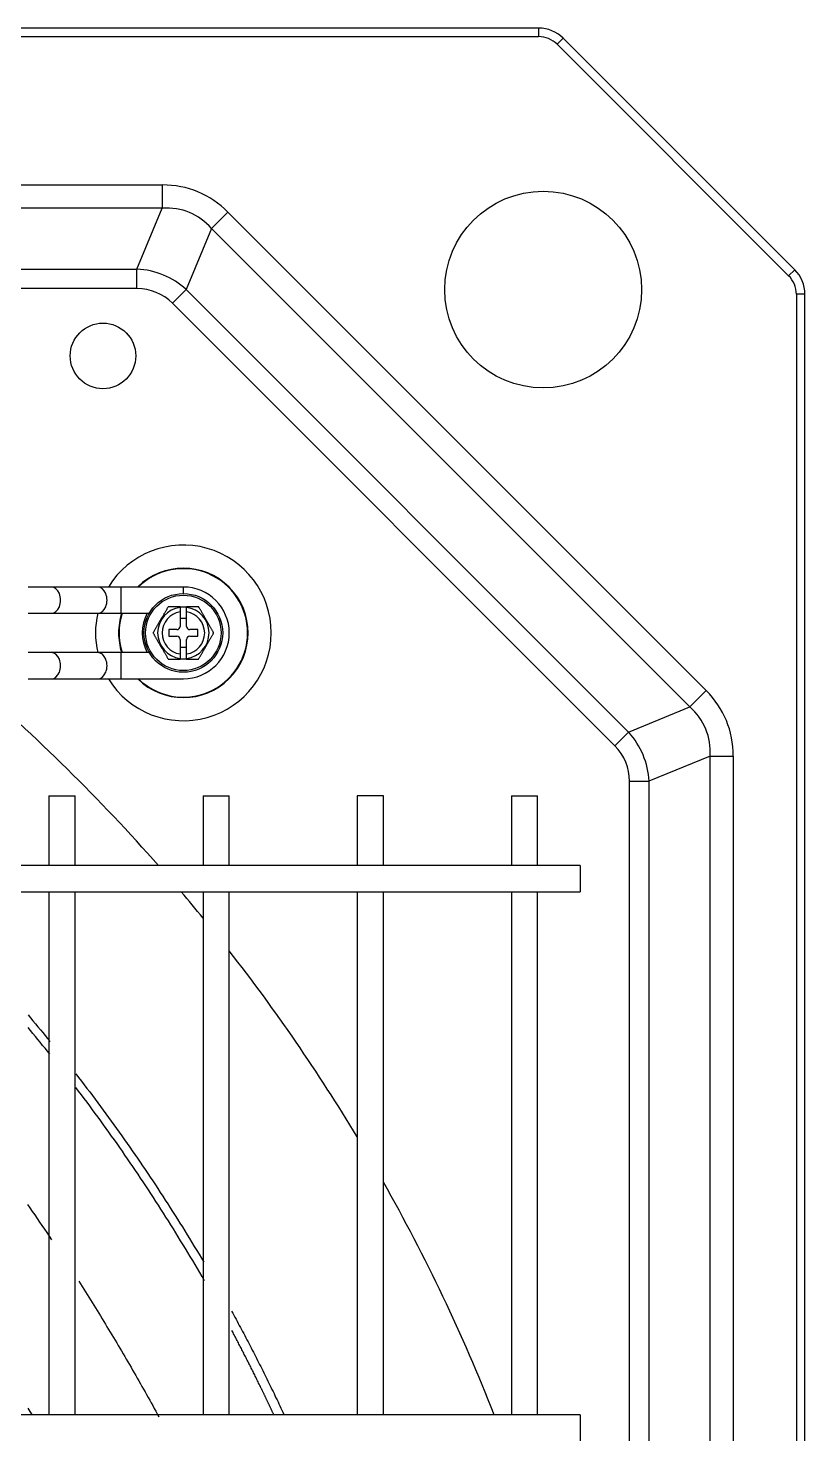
# Model space of a CAD drawing. Header units: millimetres. Extents: x 0 to 504600, y 0 to 118800.
# Drawn here: x 436565.8 to 436684.2, y 46225.3 to 46439.7 of the extents above; entities that cross this region are included whole.
import ezdxf

# ---------------------------------------------------------------- set-up
doc = ezdxf.new("R2010")
doc.units = ezdxf.units.MM
doc.header["$LTSCALE"] = 200
doc.layers.add('LG-AIRCON', color=240, linetype='Continuous')

# ---------------------------------------------------------------- blocks, each defined once
blk = doc.blocks.new('UXC')
at = {"layer": 'LG-AIRCON', "color": 0}
for p, q in [((1168.46, 762), (391.35, 762)), ((1168.46, 762), (1168.46, 760.7)), ((391.35, 760.7), (1168.46, 760.7)), ((1172.2, 760.45), (1171.29, 759.53)), ((1171.29, 759.53), (1206.58, 724.23)), ((1207.5, 725.15), (1172.2, 760.45)), ((493.1, 738.07), (1111.1, 738.07)), ((1111.1, 738.07), (1111.1, 734.54)), ((1111.1, 734.54), (493.1, 734.54)), ((1107.24, 725.23), (1111.1, 734.54)), ((1118.6, 731.43), (1121.1, 733.92)), ((1121.1, 733.92), (1194, 660.96)), ((1118.6, 731.43), (1114.74, 722.12)), ((1191.5, 658.46), (1118.6, 731.43)), ((953.62, 725.23), (1107.24, 725.23)), ((1107.24, 722.26), (1107.24, 725.23)), ((1207.5, 725.15), (1206.58, 724.23)), ((1107.24, 722.26), (966.6, 722.26)), ((1112.64, 720.02), (1114.74, 722.12)), ((1114.74, 722.12), (1182.19, 654.61)), ((1209.05, 721.4), (1207.75, 721.4)), ((1207.75, 721.4), (1207.75, 40.6)), ((1209.05, 40.6), (1209.05, 721.4)), ((1180.09, 652.51), (1112.64, 720.02)), ((1094.19, 676.75), (1090.65, 676.75)), ((1101.26, 676.75), (1094.19, 676.75)), ((1104.79, 676.75), (1101.26, 676.75)), ((1104.79, 676.75), (1104.79, 672.75)), ((1114.31, 676.75), (1104.79, 676.75)), ((1114.31, 675.66), (1114.31, 676.75)), ((1113.81, 673.75), (1114.81, 673.75)), ((1113.81, 673.64), (1113.81, 672.96)), ((1114.81, 672.96), (1114.81, 673.64)), ((1090.65, 672.75), (1094.19, 672.75)), ((1094.19, 672.75), (1101.26, 672.75)), ((1101.26, 672.75), (1104.79, 672.75)), ((1104.79, 672.75), (1109.12, 672.75)), ((1113.81, 672.96), (1113.81, 670.75)), ((1114.81, 671.95), (1113.81, 671.95)), ((1114.81, 670.75), (1114.81, 672.96)), ((1112.11, 670.25), (1112.11, 669.25)), ((1113.31, 670.25), (1112.11, 670.25)), ((1112.11, 669.25), (1113.31, 669.25)), ((1116.51, 670.25), (1115.31, 670.25)), ((1115.31, 669.25), (1116.51, 669.25)), ((1116.51, 669.25), (1116.51, 670.25)), ((1113.81, 668.75), (1113.81, 666.54)), ((1113.81, 667.55), (1114.81, 667.55)), ((1114.81, 666.54), (1114.81, 668.75)), ((1094.19, 666.75), (1090.65, 666.75)), ((1101.26, 666.75), (1094.19, 666.75)), ((1104.79, 666.75), (1101.26, 666.75)), ((1104.79, 666.75), (1104.79, 662.75)), ((1109.12, 666.75), (1104.79, 666.75)), ((1113.81, 666.54), (1113.81, 665.86)), ((1114.81, 665.75), (1113.81, 665.75)), ((1114.81, 665.86), (1114.81, 666.54)), ((1090.65, 662.75), (1094.19, 662.75)), ((1094.19, 662.75), (1101.26, 662.75)), ((1101.26, 662.75), (1104.79, 662.75)), ((1104.79, 662.75), (1114.31, 662.75)), ((1191.5, 658.46), (1194, 660.96)), ((1182.19, 654.61), (1191.5, 658.46)), ((1180.09, 652.51), (1182.19, 654.61)), ((1194.6, 650.97), (1185.29, 647.11)), ((1194.6, 110.97), (1194.6, 650.97)), ((1194.6, 650.97), (1198.13, 650.97)), ((1198.13, 650.97), (1198.13, 110.97)), ((1182.32, 114.82), (1182.32, 647.11)), ((1182.32, 647.11), (1185.29, 647.11)), ((1185.29, 647.11), (1185.29, 114.82)), ((1093.81, 644.91), (1097.81, 644.91)), ((1093.81, 644.91), (1093.81, 634.25)), ((1097.81, 634.25), (1097.81, 644.91)), ((1117.31, 644.91), (1117.31, 634.25)), ((1117.31, 644.91), (1121.31, 644.91)), ((1121.31, 634.25), (1121.31, 644.91)), ((1144.81, 644.91), (1140.81, 644.91)), ((1140.81, 644.91), (1140.81, 634.25)), ((1144.81, 634.25), (1144.81, 644.91)), ((1164.31, 644.91), (1168.31, 644.91)), ((1164.31, 644.91), (1164.31, 634.25)), ((1168.31, 634.25), (1168.31, 644.91)), ((1174.82, 634.25), (429.3, 634.25)), ((1174.82, 634.25), (1174.82, 632.25)), ((1174.82, 632.25), (1174.82, 630.25)), ((429.3, 630.25), (1174.82, 630.25)), ((1093.81, 630.25), (1093.81, 550.5)), ((1097.81, 550.5), (1097.81, 630.25)), ((1117.31, 630.25), (1117.31, 550.5)), ((1121.31, 550.5), (1121.31, 630.25)), ((1140.81, 630.25), (1140.81, 550.5)), ((1144.81, 550.5), (1144.81, 630.25)), ((1164.31, 630.25), (1164.31, 550.5)), ((1168.31, 550.5), (1168.31, 630.25)), ((1174.82, 550.5), (429.3, 550.5)), ((1174.82, 550.5), (1174.82, 548.5)), ((1174.82, 548.5), (1174.82, 546.5))]:
    blk.add_line(p, q, dxfattribs=at)
for points in [[(1112, 673.75), (1111.99, 673.73), (1111.97, 673.7), (1111.94, 673.64), (1111.9, 673.57), (1111.86, 673.5), (1111.81, 673.42), (1111.77, 673.34), (1111.72, 673.25), (1111.67, 673.17), (1111.62, 673.08), (1111.57, 672.99), (1111.52, 672.91), (1111.47, 672.82), (1111.41, 672.73), (1111.36, 672.64), (1111.31, 672.55), (1111.26, 672.46), (1111.21, 672.37), (1111.16, 672.28), (1111.11, 672.2), (1111.05, 672.11), (1111, 672.02), (1110.95, 671.93), (1110.9, 671.84), (1110.85, 671.75), (1110.8, 671.66), (1110.74, 671.57), (1110.69, 671.48), (1110.64, 671.39), (1110.59, 671.3), (1110.54, 671.21), (1110.49, 671.12), (1110.44, 671.03), (1110.38, 670.94), (1110.33, 670.86), (1110.28, 670.77), (1110.23, 670.68), (1110.18, 670.59), (1110.13, 670.5), (1110.08, 670.41), (1110.03, 670.33), (1109.98, 670.24), (1109.93, 670.16), (1109.88, 670.08), (1109.84, 670), (1109.79, 669.92), (1109.76, 669.86), (1109.72, 669.8), (1109.7, 669.77), (1109.69, 669.75)], [(1113.81, 673.75), (1113.77, 673.75), (1113.73, 673.75), (1113.69, 673.75), (1113.65, 673.75), (1113.6, 673.75), (1113.56, 673.75), (1113.52, 673.75), (1113.48, 673.75), (1113.44, 673.75), (1113.4, 673.75), (1113.36, 673.75), (1113.31, 673.75), (1113.27, 673.75), (1113.23, 673.75), (1113.19, 673.75), (1113.15, 673.75), (1113.11, 673.75), (1113.07, 673.75), (1113.02, 673.75), (1112.98, 673.75), (1112.94, 673.75), (1112.9, 673.75), (1112.86, 673.75), (1112.82, 673.75), (1112.78, 673.75), (1112.74, 673.75), (1112.7, 673.75), (1112.66, 673.75), (1112.62, 673.75), (1112.58, 673.75), (1112.54, 673.75), (1112.5, 673.75), (1112.46, 673.75), (1112.42, 673.75), (1112.38, 673.75), (1112.34, 673.75), (1112.31, 673.75), (1112.27, 673.75), (1112.24, 673.75), (1112.2, 673.75), (1112.17, 673.75), (1112.14, 673.75), (1112.11, 673.75), (1112.09, 673.75), (1112.06, 673.75), (1112.04, 673.75), (1112.03, 673.75), (1112.01, 673.75), (1112.01, 673.75), (1112, 673.75)], [(1113.81, 673.75), (1113.81, 673.75), (1113.81, 673.75), (1113.81, 673.74), (1113.81, 673.74), (1113.81, 673.74), (1113.81, 673.74), (1113.81, 673.73), (1113.81, 673.73), (1113.81, 673.73), (1113.81, 673.73), (1113.81, 673.73), (1113.81, 673.72), (1113.81, 673.72), (1113.81, 673.72), (1113.81, 673.72), (1113.81, 673.71), (1113.81, 673.71), (1113.81, 673.71), (1113.81, 673.71), (1113.81, 673.71), (1113.81, 673.7), (1113.81, 673.7), (1113.81, 673.7), (1113.81, 673.7), (1113.81, 673.69), (1113.81, 673.69), (1113.81, 673.69), (1113.81, 673.69), (1113.81, 673.68), (1113.81, 673.68), (1113.81, 673.68), (1113.81, 673.68), (1113.81, 673.68), (1113.81, 673.67), (1113.81, 673.67), (1113.81, 673.67), (1113.81, 673.67), (1113.81, 673.66), (1113.81, 673.66), (1113.81, 673.66), (1113.81, 673.66), (1113.81, 673.66), (1113.81, 673.65), (1113.81, 673.65), (1113.81, 673.65), (1113.81, 673.65), (1113.81, 673.64), (1113.81, 673.64), (1113.81, 673.64), (1113.81, 673.64)], [(1114.81, 673.64), (1114.81, 673.64), (1114.81, 673.64), (1114.81, 673.64), (1114.81, 673.65), (1114.81, 673.65), (1114.81, 673.65), (1114.81, 673.65), (1114.81, 673.65), (1114.81, 673.66), (1114.81, 673.66), (1114.81, 673.66), (1114.81, 673.66), (1114.81, 673.67), (1114.81, 673.67), (1114.81, 673.67), (1114.81, 673.67), (1114.81, 673.68), (1114.81, 673.68), (1114.81, 673.68), (1114.81, 673.68), (1114.81, 673.68), (1114.81, 673.69), (1114.81, 673.69), (1114.81, 673.69), (1114.81, 673.69), (1114.81, 673.7), (1114.81, 673.7), (1114.81, 673.7), (1114.81, 673.7), (1114.81, 673.7), (1114.81, 673.71), (1114.81, 673.71), (1114.81, 673.71), (1114.81, 673.71), (1114.81, 673.72), (1114.81, 673.72), (1114.81, 673.72), (1114.81, 673.72), (1114.81, 673.73), (1114.81, 673.73), (1114.81, 673.73), (1114.81, 673.73), (1114.81, 673.73), (1114.81, 673.74), (1114.81, 673.74), (1114.81, 673.74), (1114.81, 673.74), (1114.81, 673.75), (1114.81, 673.75), (1114.81, 673.75)], [(1116.62, 673.75), (1116.62, 673.75), (1116.61, 673.75), (1116.6, 673.75), (1116.58, 673.75), (1116.56, 673.75), (1116.54, 673.75), (1116.51, 673.75), (1116.48, 673.75), (1116.45, 673.75), (1116.42, 673.75), (1116.39, 673.75), (1116.35, 673.75), (1116.31, 673.75), (1116.28, 673.75), (1116.24, 673.75), (1116.2, 673.75), (1116.16, 673.75), (1116.12, 673.75), (1116.09, 673.75), (1116.05, 673.75), (1116.01, 673.75), (1115.96, 673.75), (1115.92, 673.75), (1115.88, 673.75), (1115.84, 673.75), (1115.8, 673.75), (1115.76, 673.75), (1115.72, 673.75), (1115.68, 673.75), (1115.64, 673.75), (1115.6, 673.75), (1115.56, 673.75), (1115.51, 673.75), (1115.47, 673.75), (1115.43, 673.75), (1115.39, 673.75), (1115.35, 673.75), (1115.31, 673.75), (1115.27, 673.75), (1115.23, 673.75), (1115.19, 673.75), (1115.14, 673.75), (1115.1, 673.75), (1115.06, 673.75), (1115.02, 673.75), (1114.98, 673.75), (1114.94, 673.75), (1114.9, 673.75), (1114.85, 673.75), (1114.81, 673.75)], [(1118.93, 669.75), (1118.92, 669.77), (1118.9, 669.8), (1118.87, 669.86), (1118.83, 669.93), (1118.79, 670), (1118.74, 670.08), (1118.69, 670.16), (1118.65, 670.25), (1118.6, 670.33), (1118.55, 670.42), (1118.5, 670.51), (1118.44, 670.59), (1118.39, 670.68), (1118.34, 670.77), (1118.29, 670.86), (1118.24, 670.95), (1118.19, 671.04), (1118.14, 671.13), (1118.09, 671.22), (1118.03, 671.3), (1117.98, 671.39), (1117.93, 671.48), (1117.88, 671.57), (1117.83, 671.66), (1117.78, 671.75), (1117.72, 671.84), (1117.67, 671.93), (1117.62, 672.02), (1117.57, 672.11), (1117.52, 672.2), (1117.47, 672.29), (1117.41, 672.38), (1117.36, 672.47), (1117.31, 672.56), (1117.26, 672.64), (1117.21, 672.73), (1117.16, 672.82), (1117.11, 672.91), (1117.06, 673), (1117.01, 673.09), (1116.96, 673.17), (1116.91, 673.26), (1116.86, 673.34), (1116.81, 673.42), (1116.76, 673.5), (1116.72, 673.58), (1116.68, 673.64), (1116.65, 673.7), (1116.63, 673.73), (1116.62, 673.75)], [(1109.69, 669.75), (1109.7, 669.73), (1109.72, 669.7), (1109.76, 669.64), (1109.79, 669.57), (1109.84, 669.5), (1109.88, 669.42), (1109.93, 669.34), (1109.98, 669.25), (1110.03, 669.17), (1110.08, 669.08), (1110.13, 668.99), (1110.18, 668.91), (1110.23, 668.82), (1110.28, 668.73), (1110.33, 668.64), (1110.39, 668.55), (1110.44, 668.46), (1110.49, 668.37), (1110.54, 668.28), (1110.59, 668.2), (1110.64, 668.11), (1110.69, 668.02), (1110.75, 667.93), (1110.8, 667.84), (1110.85, 667.75), (1110.9, 667.66), (1110.95, 667.57), (1111, 667.48), (1111.06, 667.39), (1111.11, 667.3), (1111.16, 667.21), (1111.21, 667.12), (1111.26, 667.03), (1111.31, 666.94), (1111.36, 666.86), (1111.42, 666.77), (1111.47, 666.68), (1111.52, 666.59), (1111.57, 666.5), (1111.62, 666.41), (1111.67, 666.33), (1111.72, 666.24), (1111.77, 666.16), (1111.81, 666.08), (1111.86, 666), (1111.9, 665.92), (1111.94, 665.86), (1111.97, 665.8), (1111.99, 665.77), (1112, 665.75)], [(1116.62, 665.75), (1116.63, 665.77), (1116.65, 665.8), (1116.68, 665.86), (1116.72, 665.93), (1116.77, 666), (1116.81, 666.08), (1116.86, 666.16), (1116.91, 666.25), (1116.96, 666.33), (1117.01, 666.42), (1117.06, 666.51), (1117.11, 666.59), (1117.16, 666.68), (1117.21, 666.77), (1117.26, 666.86), (1117.31, 666.95), (1117.36, 667.04), (1117.42, 667.13), (1117.47, 667.22), (1117.52, 667.3), (1117.57, 667.39), (1117.62, 667.48), (1117.67, 667.57), (1117.73, 667.66), (1117.78, 667.75), (1117.83, 667.84), (1117.88, 667.93), (1117.93, 668.02), (1117.98, 668.11), (1118.04, 668.2), (1118.09, 668.29), (1118.14, 668.38), (1118.19, 668.47), (1118.24, 668.56), (1118.29, 668.64), (1118.34, 668.73), (1118.4, 668.82), (1118.45, 668.91), (1118.5, 669), (1118.55, 669.09), (1118.6, 669.17), (1118.65, 669.26), (1118.7, 669.34), (1118.74, 669.42), (1118.79, 669.5), (1118.83, 669.58), (1118.87, 669.64), (1118.9, 669.7), (1118.92, 669.73), (1118.93, 669.75)], [(1112, 665.75), (1112.01, 665.75), (1112.01, 665.75), (1112.03, 665.75), (1112.04, 665.75), (1112.06, 665.75), (1112.09, 665.75), (1112.11, 665.75), (1112.14, 665.75), (1112.17, 665.75), (1112.21, 665.75), (1112.24, 665.75), (1112.27, 665.75), (1112.31, 665.75), (1112.35, 665.75), (1112.38, 665.75), (1112.42, 665.75), (1112.46, 665.75), (1112.5, 665.75), (1112.54, 665.75), (1112.58, 665.75), (1112.62, 665.75), (1112.66, 665.75), (1112.7, 665.75), (1112.74, 665.75), (1112.78, 665.75), (1112.82, 665.75), (1112.86, 665.75), (1112.91, 665.75), (1112.95, 665.75), (1112.99, 665.75), (1113.03, 665.75), (1113.07, 665.75), (1113.11, 665.75), (1113.15, 665.75), (1113.19, 665.75), (1113.23, 665.75), (1113.27, 665.75), (1113.32, 665.75), (1113.36, 665.75), (1113.4, 665.75), (1113.44, 665.75), (1113.48, 665.75), (1113.52, 665.75), (1113.56, 665.75), (1113.61, 665.75), (1113.65, 665.75), (1113.69, 665.75), (1113.73, 665.75), (1113.77, 665.75), (1113.81, 665.75)], [(1113.81, 665.86), (1113.81, 665.86), (1113.81, 665.86), (1113.81, 665.86), (1113.81, 665.85), (1113.81, 665.85), (1113.81, 665.85), (1113.81, 665.85), (1113.81, 665.85), (1113.81, 665.84), (1113.81, 665.84), (1113.81, 665.84), (1113.81, 665.84), (1113.81, 665.83), (1113.81, 665.83), (1113.81, 665.83), (1113.81, 665.83), (1113.81, 665.82), (1113.81, 665.82), (1113.81, 665.82), (1113.81, 665.82), (1113.81, 665.82), (1113.81, 665.81), (1113.81, 665.81), (1113.81, 665.81), (1113.81, 665.81), (1113.81, 665.8), (1113.81, 665.8), (1113.81, 665.8), (1113.81, 665.8), (1113.81, 665.8), (1113.81, 665.79), (1113.81, 665.79), (1113.81, 665.79), (1113.81, 665.79), (1113.81, 665.78), (1113.81, 665.78), (1113.81, 665.78), (1113.81, 665.78), (1113.81, 665.77), (1113.81, 665.77), (1113.81, 665.77), (1113.81, 665.77), (1113.81, 665.77), (1113.81, 665.76), (1113.81, 665.76), (1113.81, 665.76), (1113.81, 665.76), (1113.81, 665.75), (1113.81, 665.75), (1113.81, 665.75)], [(1114.81, 665.75), (1114.81, 665.75), (1114.81, 665.75), (1114.81, 665.76), (1114.81, 665.76), (1114.81, 665.76), (1114.81, 665.76), (1114.81, 665.77), (1114.81, 665.77), (1114.81, 665.77), (1114.81, 665.77), (1114.81, 665.77), (1114.81, 665.78), (1114.81, 665.78), (1114.81, 665.78), (1114.81, 665.78), (1114.81, 665.79), (1114.81, 665.79), (1114.81, 665.79), (1114.81, 665.79), (1114.81, 665.8), (1114.81, 665.8), (1114.81, 665.8), (1114.81, 665.8), (1114.81, 665.8), (1114.81, 665.81), (1114.81, 665.81), (1114.81, 665.81), (1114.81, 665.81), (1114.81, 665.82), (1114.81, 665.82), (1114.81, 665.82), (1114.81, 665.82), (1114.81, 665.82), (1114.81, 665.83), (1114.81, 665.83), (1114.81, 665.83), (1114.81, 665.83), (1114.81, 665.84), (1114.81, 665.84), (1114.81, 665.84), (1114.81, 665.84), (1114.81, 665.85), (1114.81, 665.85), (1114.81, 665.85), (1114.81, 665.85), (1114.81, 665.85), (1114.81, 665.86), (1114.81, 665.86), (1114.81, 665.86), (1114.81, 665.86)], [(1114.81, 665.75), (1114.85, 665.75), (1114.9, 665.75), (1114.94, 665.75), (1114.98, 665.75), (1115.02, 665.75), (1115.06, 665.75), (1115.1, 665.75), (1115.15, 665.75), (1115.19, 665.75), (1115.23, 665.75), (1115.27, 665.75), (1115.31, 665.75), (1115.35, 665.75), (1115.39, 665.75), (1115.44, 665.75), (1115.48, 665.75), (1115.52, 665.75), (1115.56, 665.75), (1115.6, 665.75), (1115.64, 665.75), (1115.68, 665.75), (1115.73, 665.75), (1115.77, 665.75), (1115.81, 665.75), (1115.85, 665.75), (1115.89, 665.75), (1115.93, 665.75), (1115.97, 665.75), (1116.01, 665.75), (1116.05, 665.75), (1116.09, 665.75), (1116.13, 665.75), (1116.17, 665.75), (1116.2, 665.75), (1116.24, 665.75), (1116.28, 665.75), (1116.32, 665.75), (1116.35, 665.75), (1116.39, 665.75), (1116.42, 665.75), (1116.45, 665.75), (1116.48, 665.75), (1116.51, 665.75), (1116.54, 665.75), (1116.56, 665.75), (1116.58, 665.75), (1116.6, 665.75), (1116.61, 665.75), (1116.62, 665.75), (1116.62, 665.75)], [(1090.64, 611.47), (1091.02, 611.03), (1091.39, 610.58), (1091.77, 610.13), (1092.14, 609.68), (1092.51, 609.23), (1092.88, 608.78), (1093.25, 608.33), (1093.62, 607.88), (1093.99, 607.43)], [(1093.97, 605.47), (1093.6, 605.93), (1093.23, 606.39), (1092.86, 606.84), (1092.49, 607.3), (1092.12, 607.75), (1091.75, 608.2), (1091.38, 608.66), (1091, 609.11), (1090.63, 609.56)], [(1090.54, 582.58), (1090.91, 582.04), (1091.28, 581.51), (1091.65, 580.97), (1092.02, 580.43), (1092.39, 579.89), (1092.75, 579.35), (1093.12, 578.81), (1093.49, 578.27), (1093.85, 577.73), (1094.21, 577.19)], [(1117.51, 570.94), (1117.16, 571.56), (1116.8, 572.17), (1116.45, 572.78), (1116.09, 573.39), (1115.73, 574), (1115.37, 574.61), (1115, 575.22), (1114.64, 575.83), (1114.27, 576.43), (1113.9, 577.04), (1113.53, 577.64), (1113.16, 578.25), (1112.79, 578.85), (1112.42, 579.45), (1112.04, 580.05), (1111.66, 580.65), (1111.28, 581.25), (1110.9, 581.85), (1110.52, 582.45), (1110.14, 583.04), (1109.75, 583.64), (1109.37, 584.23), (1108.98, 584.82), (1108.59, 585.42), (1108.2, 586.01), (1107.8, 586.6), (1107.41, 587.18), (1107.01, 587.77), (1106.62, 588.36), (1106.22, 588.94), (1105.82, 589.53), (1105.41, 590.11), (1105.01, 590.69), (1104.61, 591.27), (1104.2, 591.85), (1103.79, 592.43), (1103.38, 593.01), (1102.97, 593.58), (1102.56, 594.16), (1102.14, 594.73), (1101.73, 595.31), (1101.31, 595.88), (1100.89, 596.45), (1100.47, 597.02), (1100.05, 597.59), (1099.63, 598.16), (1099.2, 598.72), (1098.78, 599.29), (1098.35, 599.86), (1097.92, 600.42)], [(1097.93, 602.47), (1098.35, 601.93), (1098.77, 601.38), (1099.19, 600.83), (1099.61, 600.28), (1100.03, 599.73), (1100.45, 599.17), (1100.86, 598.62), (1101.28, 598.06), (1101.69, 597.51), (1102.1, 596.95), (1102.51, 596.39), (1102.92, 595.83), (1103.33, 595.27), (1103.73, 594.71), (1104.14, 594.15), (1104.54, 593.59), (1104.94, 593.02), (1105.34, 592.45), (1105.74, 591.89), (1106.14, 591.32), (1106.53, 590.75), (1106.93, 590.18), (1107.32, 589.61), (1107.71, 589.04), (1108.1, 588.46), (1108.49, 587.89), (1108.88, 587.31), (1109.27, 586.74), (1109.65, 586.16), (1110.04, 585.58), (1110.42, 585), (1110.8, 584.42), (1111.18, 583.84), (1111.56, 583.25), (1111.93, 582.67), (1112.31, 582.08), (1112.68, 581.5), (1113.05, 580.91), (1113.43, 580.32), (1113.79, 579.73), (1114.16, 579.14), (1114.53, 578.55), (1114.9, 577.95), (1115.26, 577.36), (1115.62, 576.76), (1115.98, 576.17), (1116.34, 575.57), (1116.7, 574.97), (1117.06, 574.37), (1117.41, 573.77)], [(1091.27, 550.51), (1090.96, 551.01), (1090.64, 551.51)], [(1098.36, 570.85), (1098.62, 570.44), (1098.88, 570.04), (1099.13, 569.63), (1099.39, 569.23), (1099.64, 568.82), (1099.9, 568.42), (1100.15, 568.01), (1100.41, 567.6), (1100.66, 567.2), (1100.91, 566.79), (1101.17, 566.38), (1101.42, 565.97), (1101.67, 565.56), (1101.92, 565.15), (1102.17, 564.74), (1102.42, 564.33), (1102.67, 563.92), (1102.92, 563.51), (1103.16, 563.1), (1103.41, 562.69), (1103.66, 562.28), (1103.9, 561.87), (1104.15, 561.46), (1104.39, 561.04), (1104.64, 560.63), (1104.88, 560.22), (1105.13, 559.81), (1105.37, 559.39), (1105.61, 558.98), (1105.85, 558.56), (1106.09, 558.15), (1106.33, 557.73), (1106.57, 557.32), (1106.81, 556.9), (1107.05, 556.49), (1107.29, 556.07), (1107.53, 555.65), (1107.76, 555.23), (1108, 554.82), (1108.24, 554.4), (1108.47, 553.98), (1108.71, 553.56), (1108.94, 553.14), (1109.18, 552.72), (1109.41, 552.31), (1109.64, 551.89), (1109.87, 551.47), (1110.1, 551.05), (1110.33, 550.62), (1110.57, 550.2)], [(1121.66, 566.3), (1121.83, 565.99), (1122, 565.68), (1122.17, 565.37), (1122.34, 565.06), (1122.51, 564.75), (1122.68, 564.43), (1122.84, 564.12), (1123.01, 563.81), (1123.18, 563.5), (1123.34, 563.19), (1123.51, 562.87), (1123.67, 562.56), (1123.84, 562.25), (1124, 561.93), (1124.17, 561.62), (1124.33, 561.31), (1124.49, 560.99), (1124.66, 560.68), (1124.82, 560.37), (1124.98, 560.05), (1125.14, 559.74), (1125.3, 559.42), (1125.46, 559.11), (1125.62, 558.79), (1125.78, 558.48), (1125.94, 558.16), (1126.1, 557.85), (1126.26, 557.53), (1126.42, 557.22), (1126.58, 556.9), (1126.73, 556.59), (1126.89, 556.27), (1127.05, 555.95), (1127.2, 555.64), (1127.36, 555.32), (1127.51, 555), (1127.67, 554.69), (1127.82, 554.37), (1127.98, 554.05), (1128.13, 553.74), (1128.28, 553.42), (1128.43, 553.1), (1128.59, 552.78), (1128.74, 552.46), (1128.89, 552.15), (1129.04, 551.83), (1129.19, 551.51), (1129.34, 551.19), (1129.49, 550.87), (1129.64, 550.55)], [(1126.14, 554.62), (1126.05, 554.8), (1125.96, 554.98), (1125.88, 555.15), (1125.79, 555.33), (1125.71, 555.5), (1125.62, 555.68), (1125.53, 555.86), (1125.45, 556.03), (1125.36, 556.21), (1125.27, 556.38), (1125.19, 556.56), (1125.1, 556.73), (1125.01, 556.91), (1124.93, 557.08), (1124.84, 557.26), (1124.75, 557.44), (1124.66, 557.61), (1124.58, 557.79), (1124.49, 557.96), (1124.4, 558.14), (1124.31, 558.31), (1124.22, 558.49), (1124.13, 558.66), (1124.05, 558.84), (1123.96, 559.01), (1123.87, 559.19), (1123.78, 559.36), (1123.69, 559.53), (1123.6, 559.71), (1123.51, 559.88), (1123.42, 560.06), (1123.33, 560.23), (1123.24, 560.41), (1123.15, 560.58), (1123.06, 560.76), (1122.97, 560.93), (1122.88, 561.1), (1122.79, 561.28), (1122.7, 561.45), (1122.61, 561.63), (1122.52, 561.8), (1122.43, 561.97), (1122.34, 562.15), (1122.24, 562.32), (1122.15, 562.5), (1122.06, 562.67), (1121.97, 562.84), (1121.88, 563.02), (1121.79, 563.19), (1121.69, 563.36)], [(1128.06, 550.57), (1128.03, 550.65), (1127.99, 550.73), (1127.95, 550.81), (1127.91, 550.89), (1127.87, 550.97), (1127.84, 551.05), (1127.8, 551.14), (1127.76, 551.22), (1127.72, 551.3), (1127.68, 551.38), (1127.65, 551.46), (1127.61, 551.54), (1127.57, 551.62), (1127.53, 551.71), (1127.49, 551.79), (1127.45, 551.87), (1127.42, 551.95), (1127.38, 552.03), (1127.34, 552.11), (1127.3, 552.19), (1127.26, 552.27), (1127.22, 552.36), (1127.19, 552.44), (1127.15, 552.52), (1127.11, 552.6), (1127.07, 552.68), (1127.03, 552.76), (1126.99, 552.84), (1126.95, 552.92), (1126.92, 553), (1126.88, 553.09), (1126.84, 553.17), (1126.8, 553.25), (1126.76, 553.33), (1126.72, 553.41), (1126.68, 553.49), (1126.64, 553.57), (1126.61, 553.65), (1126.57, 553.73), (1126.53, 553.82), (1126.49, 553.9), (1126.45, 553.98), (1126.41, 554.06), (1126.37, 554.14), (1126.33, 554.22), (1126.29, 554.3), (1126.25, 554.38), (1126.21, 554.46), (1126.18, 554.54), (1126.14, 554.62)]]:
    blk.add_lwpolyline(points, dxfattribs=at)
for centre, radius in [((1169.16, 722.11), 15), ((1102.06, 712), 5), ((1114.31, 669.75), 6), ((1114.31, 669.75), 5.75)]:
    blk.add_circle(centre, radius, dxfattribs=at)
for centre, radius, start, end in [((1168.46, 756.7), 5.3, 45, 90), ((1168.46, 756.7), 4, 45, 90), ((1203.75, 721.4), 5.3, 0, 45), ((1203.75, 721.4), 4, 0, 45), ((1114.31, 669.75), 13.4, 0, 148.5169), ((1114.31, 669.75), 9.87, 225.1912, 134.8087), ((1114.31, 669.75), 9.8, 0, 134.3925), ((1114.31, 669.75), 7, 0, 90), ((1114.31, 669.75), 3.92, 97.3304, 262.6696), ((1114.31, 669.75), 3.92, 277.3304, 82.6696), ((1114.31, 669.75), 13.4, 167.0682, 192.9319), ((1114.31, 669.75), 9.87, 162.2981, 180), ((1114.31, 669.75), 9.8, 162.1688, 197.8313), ((1114.31, 669.75), 6.26, 151.3688, 208.6314), ((1114.31, 669.75), 3.25, 98.8499, 261.1501), ((1114.31, 669.75), 3.25, 278.8499, 81.1501), ((1114.31, 669.75), 13.4, 211.4831, 0), ((1114.31, 669.75), 9.87, 180, 197.7019), ((1114.31, 669.75), 9.8, 225.6075, 0), ((1113.31, 670.75), 0.5, 270, 0), ((1113.31, 668.75), 0.5, 0, 90), ((1114.31, 669.75), 7, 270, 0), ((1115.31, 670.75), 0.5, 180, 270), ((1115.31, 668.75), 0.5, 90, 180), ((896.56, 446), 285, 41.3395, 49.5101), ((896.56, 446), 285, 39.2344, 40.2775), ((896.56, 446), 285, 31.0177, 37.9451), ((896.56, 446), 285, 21.5104, 29.4193)]:
    blk.add_arc(centre, radius, start, end, dxfattribs=at)
for centre, major_axis, ratio, start_param, end_param in [((1105.24, 709.79), (11.29, 27.23), 0.678562, 6.009009, 6.557362), ((1105.24, 709.79), (9.99, 24.09), 0.575125, 6.009009, 6.557362), ((1104.08, 706.99), (7.19, 17.34), 0.799319, 6.009009, 6.557362), ((1104.08, 706.99), (6.09, 14.7), 0.678562, 6.009009, 6.557362), ((1094.19, 674.75), (0, -2), 0.707107, 0, 3.141596), ((1101.26, 674.75), (0, -2), 0.707107, 0, 3.141596), ((1094.19, 664.75), (0, 2), 0.707107, 3.141589, 6.283185), ((1101.26, 664.75), (0, 2), 0.707107, 3.141589, 6.283185), ((1169.85, 645.11), (27.23, 11.27), 0.678635, 6.009333, 6.557037), ((1169.85, 645.11), (24.1, 9.97), 0.575203, 6.009333, 6.557037), ((1167.05, 643.95), (17.34, 7.18), 0.799379, 6.009333, 6.557037), ((1167.05, 643.95), (14.7, 6.09), 0.678635, 6.009333, 6.557037)]:
    blk.add_ellipse(centre, major_axis=major_axis, ratio=ratio, start_param=start_param, end_param=end_param, dxfattribs=at)
blk = doc.blocks.new('UXC+UXC')
at = {"layer": 'LG-AIRCON', "color": 0}
blk.add_blockref('UXC', (0, 0), dxfattribs=at)

msp = doc.modelspace()

# ---------------------------------------------------------------- block references
at = {"layer": 'LG-AIRCON', "color": 211}
msp.add_blockref('UXC+UXC', (435475.17, 45677.72), dxfattribs=at)

doc.saveas('drawing.dxf')
